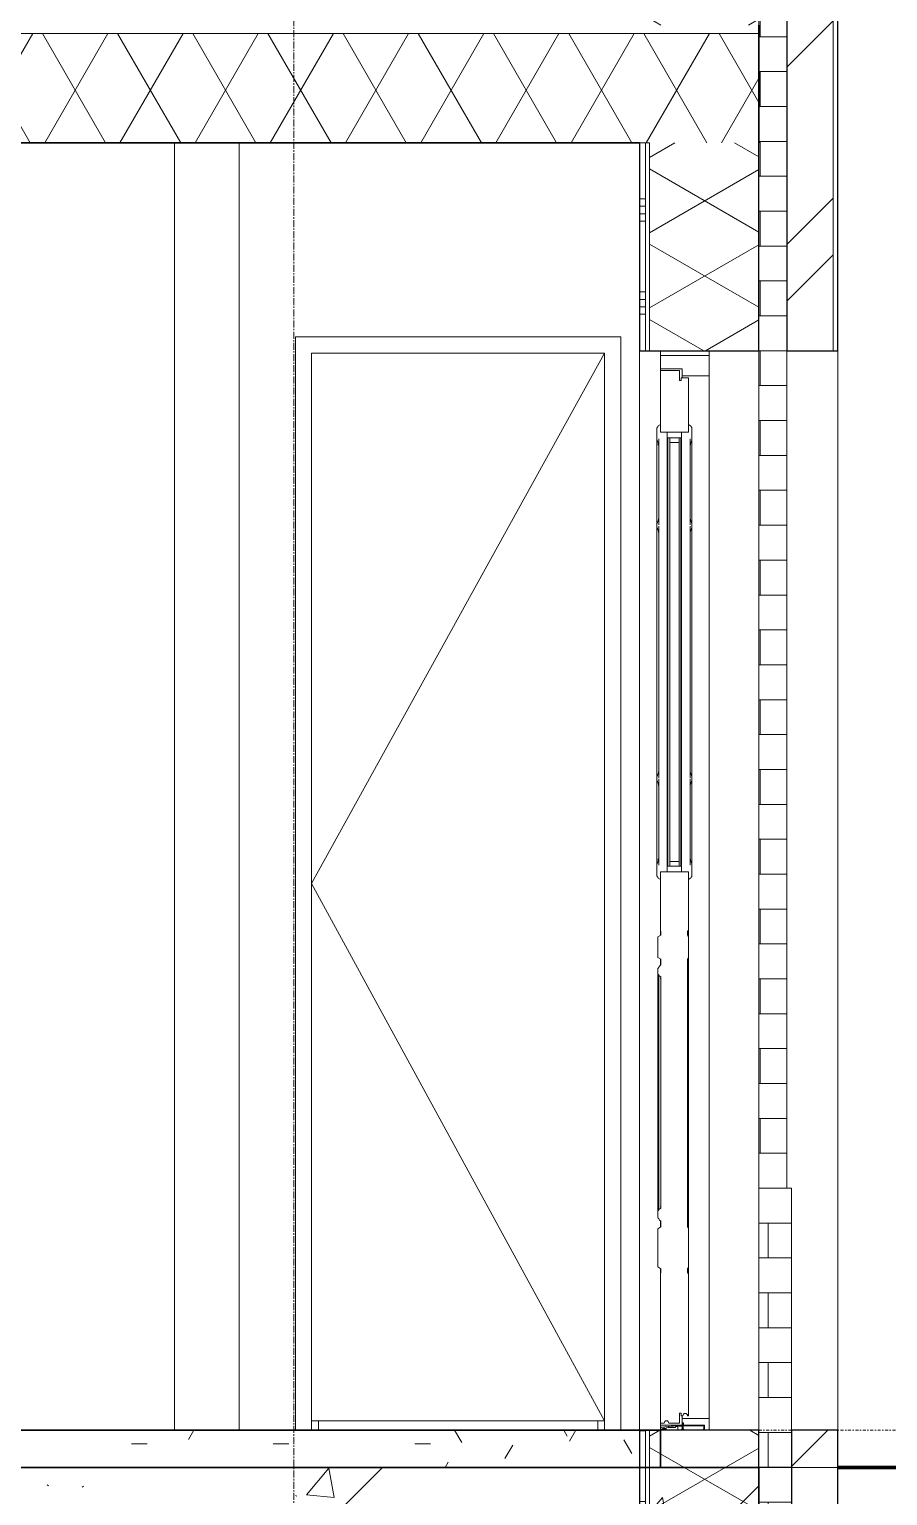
# Model space of a CAD drawing. Header units: millimetres. Extents: x -8591 to 211781, y -3000 to 31870.
# Drawn here: x 186474 to 188319, y -61 to 3091 of the extents above; entities that cross this region are included whole.
import ezdxf

# ---------------------------------------------------------------- set-up
doc = ezdxf.new("R2010")
doc.units = ezdxf.units.MM
for name, pattern in [('Dash dot', [15.875, 6.35, -4.7625, 0, -4.7625]), ('grid', [24, 15, -3, 3, -3]), ('IMPORT-HIDDEN _2_', [25, 12.5, -12.5])]:
    doc.linetypes.add(name, pattern=pattern)
for name, color, linetype, lineweight in [('A-DOOR', 31, 'Continuous', 9), ('A-DOOR-FRAM', 31, 'Continuous', 9), ('A-DOOR-GLAZ', 31, 'Continuous', 18), ('A-FLOR', 192, 'Continuous', 9), ('A-FLOR-LEVL', 51, 'Continuous', 9), ('A-FLOR-MCUT', 51, 'Continuous', 9), ('A-FLOR-PATT', 8, 'Continuous', 9), ('A-WALL', 113, 'Continuous', 9), ('A-WALL-PATT', 111, 'Continuous', 25), ('C-TOPO', 7, 'Continuous', 9), ('I-WALL', 2, 'Continuous', 9), ('INSTALLATIE', 14, 'Continuous', 9), ('kaart_114279_503471_50_dwg', 8, 'Continuous', 9), ('PAND', 10, 'Continuous', 9), ('PERCEEL', 7, 'Continuous', 9), ('RASTERVERDELING', 8, 'IMPORT-HIDDEN _2_', 9), ('S-GRID', 1, 'Continuous', 9), ('VEGETATIEOBJECT', 92, 'Continuous', 9)]:
    doc.layers.add(name, color=color, linetype=linetype, lineweight=lineweight)
pattern_1 = [(45, (183644.9, 3200), (-251.447, 251.447), []), (45, (183644.9, 3581), (-251.447, 251.447), [])]

# ---------------------------------------------------------------- blocks, each defined once
blk = doc.blocks.new('Doors_Door-sets_Swedoor_JELD-WEN_Exterior_Classic_Scott_Single_Outswing_2_0 - 888 x 2080 mm - M9 x M21-3511000-B-B')
at = {"layer": 'A-DOOR', "lineweight": 18}
for p, q in [((-966.9, 2400), (-1071.9, 2400)), ((-1071.9, 2400), (-1071.9, 2390)), ((-966.9, 2390), (-966.9, 2400)), ((-1071.9, 2390), (-966.9, 2390)), ((-1071.9, 2388), (-1071.9, 2363)), ((-968.9, 2390), (-1069.9, 2390)), ((-966.9, 2348), (-966.9, 2388)), ((-1071.9, 2358), (-1071.9, 2225)), ((-1030.9, 2358), (-1071.9, 2358)), ((-1069.9, 2361), (-1024.9, 2361)), ((-1030.9, 2336.5), (-1030.9, 2358)), ((-1027.7, 2336.5), (-1030.9, 2336.5)), ((-1011.9, 2342), (-1027.7, 2342)), ((-1027.7, 2342), (-1027.7, 2336.5)), ((-1024.9, 2361), (-1024.9, 2348)), ((-1022.9, 2346), (-968.9, 2346)), ((-1011.9, 2225), (-1011.9, 2342)), ((-1071.9, 2241.5), (-1076.6, 2238.7)), ((-1071.9, 2225), (-1071.9, 2241.5)), ((-1007.1, 2238.7), (-1011.9, 2241.5)), ((-1011.9, 2241.5), (-1011.9, 2225)), ((-1079.4, 2234.5), (-1079.4, 2207.7)), ((-1057.4, 2225), (-1071.9, 2225)), ((-1071.9, 2225), (-1011.9, 2225)), ((-1057.4, 1280), (-1057.4, 2225)), ((-1051.9, 2213), (-1055.9, 2213)), ((-1055.9, 2213), (-1055.9, 1292)), ((-1051.9, 1292), (-1051.9, 2213)), ((-1026.4, 2225), (-1026.4, 1280)), ((-1011.9, 2225), (-1026.4, 2225)), ((-1004.4, 2207.7), (-1004.4, 2234.5)), ((-1075.6, 2192.7), (-1075.6, 2043.8)), ((-1008.1, 2043.8), (-1008.1, 2192.7)), ((-1079.4, 2028.8), (-1079.4, 2020.1)), ((-1004.4, 2020.1), (-1004.4, 2028.8)), ((-1075.6, 2005.1), (-1075.6, 1499.9)), ((-1008.1, 1499.9), (-1008.1, 2005.1)), ((-1079.4, 1484.9), (-1079.4, 1476.2)), ((-1004.4, 1476.2), (-1004.4, 1484.9)), ((-1075.6, 1461.2), (-1075.6, 1312.3)), ((-1008.1, 1312.3), (-1008.1, 1461.2)), ((-1079.4, 1297.3), (-1079.4, 1270.5)), ((-1004.4, 1270.5), (-1004.4, 1297.3)), ((-1076.6, 1266.3), (-1071.9, 1263.5)), ((-1071.9, 1263.5), (-1071.9, 1280)), ((-1071.9, 1280), (-1057.4, 1280)), ((-1011.9, 1280), (-1071.9, 1280)), ((-1071.9, 1280), (-1071.9, 1152.6)), ((-1055.9, 1292), (-1051.9, 1292)), ((-1026.4, 1280), (-1011.9, 1280)), ((-1011.9, 1280), (-1011.9, 1263.5)), ((-1011.9, 1154.9), (-1011.9, 1280)), ((-1011.9, 1263.5), (-1007.1, 1266.3)), ((-1070.9, 1144), (-1077.9, 1140)), ((-1077.9, 1140), (-1077.9, 1096)), ((-1071.9, 1152.6), (-1070.9, 1152)), ((-1070.9, 1152), (-1070.9, 1144)), ((-1013.9, 1151.8), (-1013.3, 1152.4)), ((-1013.9, 1144.3), (-1013.9, 1151.8)), ((-1013.3, 1143.7), (-1013.9, 1144.3)), ((-1013.3, 1153.5), (-1011.9, 1154.9)), ((-1013.3, 1152.4), (-1013.3, 1153.5)), ((-1013.3, 1142.5), (-1013.3, 1143.7)), ((-1011.9, 1141.1), (-1013.3, 1142.5)), ((-1011.9, 1094.9), (-1011.9, 1141.1)), ((-1077.9, 1096), (-1070.9, 1092)), ((-1077.9, 1072.3), (-1077.9, 1060.3)), ((-1070.9, 1080), (-1074, 1077.6)), ((-1070.9, 1092), (-1070.9, 1080)), ((-1013.9, 1091.8), (-1013.3, 1092.3)), ((-1013.9, 517.3), (-1013.9, 1091.8)), ((-1013.3, 1093.5), (-1011.9, 1094.9)), ((-1013.3, 1092.3), (-1013.3, 1093.5)), ((-1075.2, 1057), (-1070.9, 1054.5)), ((-1070.9, 1054.5), (-1070.9, 556.9)), ((-1077.9, 551.1), (-1077.9, 536.7)), ((-1070.9, 556.9), (-1075.2, 554.4)), ((-1070.9, 517), (-1077.9, 513)), ((-1077.9, 513), (-1077.9, 431)), ((-1074, 531.4), (-1070.9, 529)), ((-1070.9, 529), (-1070.9, 517)), ((-1013.3, 516.7), (-1013.9, 517.3)), ((-1013.3, 515.5), (-1013.3, 516.7)), ((-1011.9, 514.1), (-1013.3, 515.5)), ((-1011.9, 429.9), (-1011.9, 514.1)), ((-1077.9, 431), (-1070.9, 427)), ((-1070.9, 419), (-1071.9, 418.4)), ((-1071.9, 418.4), (-1071.9, 95)), ((-1070.9, 427), (-1070.9, 419)), ((-1013.9, 426.8), (-1013.3, 427.4)), ((-1013.9, 419.3), (-1013.9, 426.8)), ((-1013.3, 418.7), (-1013.9, 419.3)), ((-1013.3, 428.5), (-1011.9, 429.9)), ((-1013.3, 427.4), (-1013.3, 428.5)), ((-1013.3, 417.5), (-1013.3, 418.7)), ((-1011.9, 416.1), (-1013.3, 417.5)), ((-1011.9, 111), (-1011.9, 416.1)), ((-1071.9, 95), (-1063.9, 95)), ((-1053.9, 95), (-1030.9, 95)), ((-1030.9, 95), (-1030.9, 116.5)), ((-1030.9, 116.5), (-1027.7, 116.5)), ((-1027.7, 116.5), (-1027.7, 111)), ((-1027.7, 111), (-1023.7, 111)), ((-1013.7, 111), (-1011.9, 111))]:
    blk.add_line(p, q, dxfattribs=at)
at = {"layer": 'A-DOOR'}
for p, q in [((-1071.9, 2390), (-1071.9, 2388)), ((-966.9, 2390), (-966.9, 2388)), ((-1071.9, 2363), (-1071.9, 2358)), ((-1024.9, 2348), (-1024.9, 2342)), ((-966.9, 103), (-966.9, 2348)), ((-1004.4, 2203.6), (-1004.4, 2207)), ((-1079.4, 2043.8), (-1079.4, 2192.7)), ((-1076.6, 2197), (-1076.6, 2199.8)), ((-1075.6, 2192.7), (-1075.6, 2043.8)), ((-1008.2, 2043.8), (-1008.2, 2192.7)), ((-1007.1, 2199.7), (-1007.1, 2197)), ((-1005.4, 2204.1), (-1005.4, 2205.5)), ((-1004.4, 2192.7), (-1004.4, 2043.8)), ((-1079.4, 1499.9), (-1079.4, 2005.1)), ((-1075.6, 2005.1), (-1075.6, 1499.9)), ((-1008.2, 1499.9), (-1008.2, 2005.1)), ((-1004.4, 2005.1), (-1004.4, 1499.9)), ((-1057.4, 1496.5), (-1057.4, 1495.1)), ((-1057.4, 1496.5), (-1057.4, 1495.1)), ((-1026.4, 1495.1), (-1026.4, 1496.5)), ((-1026.4, 1495.1), (-1026.4, 1496.5)), ((-1079.4, 1312.3), (-1079.4, 1461.2)), ((-1075.6, 1461.2), (-1075.6, 1312.3)), ((-1008.2, 1312.3), (-1008.2, 1461.2)), ((-1004.4, 1461.2), (-1004.4, 1312.3)), ((-1079.4, 1301.4), (-1079.4, 1298.1)), ((-1078.4, 1300.9), (-1078.4, 1299.5)), ((-1076.6, 1305.3), (-1076.6, 1308)), ((-1007.1, 1308), (-1007.1, 1305.2)), ((-1071.9, 1143.4), (-1071.9, 1152.6)), ((-1013.3, 1152.4), (-1013.3, 1142.5)), ((-1011.9, 1154.9), (-1011.9, 1141.9)), ((-1071.9, 1079.2), (-1071.9, 1091.4)), ((-1013.3, 1087.7), (-1013.9, 1087.8)), ((-1013.3, 1083.7), (-1013.9, 1084.3)), ((-1013.3, 1093.5), (-1013.3, 1087.7)), ((-1013.3, 1087.7), (-1013.3, 1083.7)), ((-1013.3, 1087.6), (-1011.9, 1087.5)), ((-1013.3, 1083.7), (-1013.3, 525.4)), ((-1013.3, 1082.5), (-1011.9, 1081.1)), ((-1011.9, 1094.9), (-1011.9, 1087.5)), ((-1011.9, 1087.5), (-1011.9, 1081.1)), ((-1011.9, 1081.1), (-1011.9, 527.9)), ((-1077.9, 1060.3), (-1077.9, 1050.5)), ((-1077.9, 1050.5), (-1077.9, 1059.9)), ((-1077.9, 1050.5), (-1077.9, 1059)), ((-1077.9, 1050.5), (-1077.9, 1059)), ((-1077.9, 1050.5), (-1077.9, 1059)), ((-1077.9, 1050.5), (-1077.9, 1059)), ((-1077.9, 560.9), (-1077.9, 1050.5)), ((-1075.2, 1057), (-1075.2, 1050.5)), ((-1075.2, 1057), (-1075.2, 1056.1)), ((-1075.2, 1057), (-1075.2, 1056.1)), ((-1075.2, 560.9), (-1075.2, 1050.5)), ((-1071.9, 1050.5), (-1071.9, 1052)), ((-1077.9, 560.9), (-1077.9, 551.1)), ((-1077.9, 551.5), (-1077.9, 560.9)), ((-1077.9, 552.4), (-1077.9, 560.9)), ((-1077.9, 552.4), (-1077.9, 560.9)), ((-1077.9, 552.4), (-1077.9, 560.9)), ((-1077.9, 552.4), (-1077.9, 560.9)), ((-1075.2, 560.9), (-1075.2, 554.4)), ((-1075.2, 555.3), (-1075.2, 554.4)), ((-1075.2, 555.3), (-1075.2, 554.4)), ((-1071.9, 559.4), (-1071.9, 560.9)), ((-1071.9, 516.4), (-1071.9, 529.8)), ((-1013.3, 525.4), (-1013.9, 524.8)), ((-1011.9, 527.9), (-1013.3, 526.5)), ((-1013.3, 525.4), (-1013.3, 515.5)), ((-1011.9, 527.9), (-1011.9, 514.1)), ((-1071.9, 418.4), (-1071.9, 427.6)), ((-1013.3, 428.5), (-1013.3, 418.7)), ((-1011.9, 429.9), (-1011.9, 416.1)), ((-1071.9, 95), (-1071.9, 91)), ((-1024.9, 111), (-1024.9, 105)), ((-1071.9, 91), (-1069.9, 91)), ((-1071.9, 91), (-1071.9, 86)), ((-1069.9, 91), (-1071.9, 91)), ((-1071.9, 91), (-1071.9, 81.3)), ((-1024.9, 91), (-1069.9, 91)), ((-1069.9, 91), (-1026.9, 91)), ((-1069.9, 86.2), (-1034.9, 90)), ((-1034.9, 87.1), (-1034.9, 80)), ((-1026.4, 91), (-1026.9, 91)), ((-1024.9, 87.4), (-1024.9, 90)), ((-1024.9, 90), (-1024.9, 87.4)), ((-1024.9, 80.7), (-1024.9, 82)), ((-1024.9, 82), (-1024.9, 80.7))]:
    blk.add_line(p, q, dxfattribs=at)
at = {"layer": 'A-DOOR', "flags": 128}
for points in [[(-1079.4, 2192.7), (-1079.4, 2200.2), (-1079.4, 2206.9)], [(-1075.6, 2192.7), (-1075.6, 2193.4), (-1075.6, 2194.2), (-1075.6, 2194.9), (-1075.6, 2195.6), (-1075.6, 2196.3), (-1075.6, 2197), (-1075.6, 2197.7), (-1075.6, 2198.4), (-1075.6, 2199.1), (-1075.6, 2199.8), (-1075.6, 2200.5), (-1075.6, 2201.1), (-1075.6, 2201.7), (-1075.6, 2202.4), (-1075.6, 2203), (-1075.6, 2203.6), (-1075.6, 2204.1), (-1075.6, 2204.7), (-1075.6, 2205.2), (-1075.6, 2205.8), (-1075.6, 2206.3), (-1075.6, 2206.7), (-1075.6, 2207.2), (-1075.6, 2207.6), (-1075.6, 2208), (-1075.6, 2208.4), (-1075.6, 2208.8), (-1075.6, 2209.1), (-1075.6, 2209.4), (-1075.6, 2209.7), (-1075.6, 2209.9), (-1075.6, 2210.1), (-1075.6, 2210.3), (-1075.6, 2210.5), (-1075.6, 2210.6), (-1075.6, 2210.7), (-1075.6, 2210.8), (-1075.6, 2210.9)], [(-1008.2, 2210.9), (-1008.2, 2210.8), (-1008.2, 2210.8), (-1008.2, 2210.7), (-1008.2, 2210.5), (-1008.2, 2210.4), (-1008.2, 2210.2), (-1008.2, 2210), (-1008.2, 2209.7), (-1008.2, 2209.5), (-1008.2, 2209.2), (-1008.2, 2208.8), (-1008.2, 2208.5), (-1008.2, 2208.1), (-1008.2, 2207.7), (-1008.2, 2207.3), (-1008.2, 2206.9), (-1008.2, 2206.4), (-1008.2, 2205.9), (-1008.2, 2205.4), (-1008.2, 2204.8), (-1008.2, 2204.3), (-1008.2, 2203.7), (-1008.2, 2203.1), (-1008.2, 2202.5), (-1008.2, 2201.9), (-1008.2, 2201.3), (-1008.2, 2200.6), (-1008.2, 2200), (-1008.2, 2199.3), (-1008.2, 2198.6), (-1008.2, 2197.9), (-1008.2, 2197.2), (-1008.2, 2196.5), (-1008.2, 2195.8), (-1008.2, 2195.1), (-1008.2, 2194.4), (-1008.2, 2193.6), (-1008.2, 2192.9), (-1008.2, 2192.7)], [(-1004.4, 2207), (-1004.4, 2200.2), (-1004.4, 2192.7)], [(-1079.4, 2029.8), (-1079.4, 2036.5), (-1079.4, 2043.8)], [(-1079.4, 2005.1), (-1079.4, 2012.4), (-1079.4, 2019.1)], [(-1075.6, 2025.6), (-1075.6, 2025.7), (-1075.6, 2025.7), (-1075.6, 2025.8), (-1075.6, 2026), (-1075.6, 2026.1), (-1075.6, 2026.3), (-1075.6, 2026.5), (-1075.6, 2026.8), (-1075.6, 2027), (-1075.6, 2027.3), (-1075.6, 2027.7), (-1075.6, 2028), (-1075.6, 2028.4), (-1075.6, 2028.8), (-1075.6, 2029.2), (-1075.6, 2029.6), (-1075.6, 2030.1), (-1075.6, 2030.6), (-1075.6, 2031.1), (-1075.6, 2031.7), (-1075.6, 2032.2), (-1075.6, 2032.8), (-1075.6, 2033.4), (-1075.6, 2034), (-1075.6, 2034.6), (-1075.6, 2035.2), (-1075.6, 2035.9), (-1075.6, 2036.5), (-1075.6, 2037.2), (-1075.6, 2037.9), (-1075.6, 2038.6), (-1075.6, 2039.3), (-1075.6, 2040), (-1075.6, 2040.7), (-1075.6, 2041.4), (-1075.6, 2042.1), (-1075.6, 2042.9), (-1075.6, 2043.6), (-1075.6, 2043.8)], [(-1075.6, 2005.1), (-1075.6, 2005.8), (-1075.6, 2006.6), (-1075.6, 2007.3), (-1075.6, 2008), (-1075.6, 2008.7), (-1075.6, 2009.4), (-1075.6, 2010.1), (-1075.6, 2010.8), (-1075.6, 2011.5), (-1075.6, 2012.2), (-1075.6, 2012.9), (-1075.6, 2013.5), (-1075.6, 2014.1), (-1075.6, 2014.8), (-1075.6, 2015.4), (-1075.6, 2016), (-1075.6, 2016.5), (-1075.6, 2017.1), (-1075.6, 2017.6), (-1075.6, 2018.2), (-1075.6, 2018.7), (-1075.6, 2019.1), (-1075.6, 2019.6), (-1075.6, 2020), (-1075.6, 2020.4), (-1075.6, 2020.8), (-1075.6, 2021.2), (-1075.6, 2021.5), (-1075.6, 2021.8), (-1075.6, 2022.1), (-1075.6, 2022.3), (-1075.6, 2022.5), (-1075.6, 2022.7), (-1075.6, 2022.9), (-1075.6, 2023), (-1075.6, 2023.1), (-1075.6, 2023.2), (-1075.6, 2023.3)], [(-1008.2, 2043.8), (-1008.2, 2043.1), (-1008.2, 2042.3), (-1008.2, 2041.6), (-1008.2, 2040.9), (-1008.2, 2040.2), (-1008.2, 2039.5), (-1008.2, 2038.8), (-1008.2, 2038.1), (-1008.2, 2037.4), (-1008.2, 2036.7), (-1008.2, 2036), (-1008.2, 2035.4), (-1008.2, 2034.8), (-1008.2, 2034.1), (-1008.2, 2033.5), (-1008.2, 2032.9), (-1008.2, 2032.4), (-1008.2, 2031.8), (-1008.2, 2031.3), (-1008.2, 2030.7), (-1008.2, 2030.2), (-1008.2, 2029.8), (-1008.2, 2029.3), (-1008.2, 2028.9), (-1008.2, 2028.5), (-1008.2, 2028.1), (-1008.2, 2027.7), (-1008.2, 2027.4), (-1008.2, 2027.1), (-1008.2, 2026.8), (-1008.2, 2026.6), (-1008.2, 2026.4), (-1008.2, 2026.2), (-1008.2, 2026), (-1008.2, 2025.9), (-1008.2, 2025.8), (-1008.2, 2025.7), (-1008.2, 2025.6)], [(-1008.2, 2023.3), (-1008.2, 2023.2), (-1008.2, 2023.2), (-1008.2, 2023.1), (-1008.2, 2022.9), (-1008.2, 2022.8), (-1008.2, 2022.6), (-1008.2, 2022.4), (-1008.2, 2022.1), (-1008.2, 2021.9), (-1008.2, 2021.6), (-1008.2, 2021.2), (-1008.2, 2020.9), (-1008.2, 2020.5), (-1008.2, 2020.1), (-1008.2, 2019.7), (-1008.2, 2019.3), (-1008.2, 2018.8), (-1008.2, 2018.3), (-1008.2, 2017.8), (-1008.2, 2017.2), (-1008.2, 2016.7), (-1008.2, 2016.1), (-1008.2, 2015.5), (-1008.2, 2014.9), (-1008.2, 2014.3), (-1008.2, 2013.7), (-1008.2, 2013), (-1008.2, 2012.4), (-1008.2, 2011.7), (-1008.2, 2011), (-1008.2, 2010.3), (-1008.2, 2009.6), (-1008.2, 2008.9), (-1008.2, 2008.2), (-1008.2, 2007.5), (-1008.2, 2006.8), (-1008.2, 2006), (-1008.2, 2005.3), (-1008.2, 2005.1)], [(-1004.4, 2043.8), (-1004.4, 2036.5), (-1004.4, 2029.8)], [(-1004.4, 2019.1), (-1004.4, 2012.5), (-1004.4, 2005.1)], [(-1079.4, 1485.9), (-1079.4, 1492.6), (-1079.4, 1499.9)], [(-1075.6, 1481.7), (-1075.6, 1481.8), (-1075.6, 1481.8), (-1075.6, 1481.9), (-1075.6, 1482.1), (-1075.6, 1482.2), (-1075.6, 1482.4), (-1075.6, 1482.6), (-1075.6, 1482.9), (-1075.6, 1483.1), (-1075.6, 1483.4), (-1075.6, 1483.8), (-1075.6, 1484.1), (-1075.6, 1484.5), (-1075.6, 1484.9), (-1075.6, 1485.3), (-1075.6, 1485.7), (-1075.6, 1486.2), (-1075.6, 1486.7), (-1075.6, 1487.2), (-1075.6, 1487.8), (-1075.6, 1488.3), (-1075.6, 1488.9), (-1075.6, 1489.5), (-1075.6, 1490.1), (-1075.6, 1490.7), (-1075.6, 1491.3), (-1075.6, 1492), (-1075.6, 1492.6), (-1075.6, 1493.3), (-1075.6, 1494), (-1075.6, 1494.7), (-1075.6, 1495.4), (-1075.6, 1496.1), (-1075.6, 1496.8), (-1075.6, 1497.5), (-1075.6, 1498.2), (-1075.6, 1499), (-1075.6, 1499.7), (-1075.6, 1499.9)], [(-1008.2, 1499.9), (-1008.2, 1499.2), (-1008.2, 1498.4), (-1008.2, 1497.7), (-1008.2, 1497), (-1008.2, 1496.3), (-1008.2, 1495.6), (-1008.2, 1494.9), (-1008.2, 1494.2), (-1008.2, 1493.5), (-1008.2, 1492.8), (-1008.2, 1492.1), (-1008.2, 1491.5), (-1008.2, 1490.9), (-1008.2, 1490.2), (-1008.2, 1489.6), (-1008.2, 1489), (-1008.2, 1488.5), (-1008.2, 1487.9), (-1008.2, 1487.4), (-1008.2, 1486.8), (-1008.2, 1486.3), (-1008.2, 1485.9), (-1008.2, 1485.4), (-1008.2, 1485), (-1008.2, 1484.6), (-1008.2, 1484.2), (-1008.2, 1483.8), (-1008.2, 1483.5), (-1008.2, 1483.2), (-1008.2, 1482.9), (-1008.2, 1482.7), (-1008.2, 1482.5), (-1008.2, 1482.3), (-1008.2, 1482.1), (-1008.2, 1482), (-1008.2, 1481.9), (-1008.2, 1481.8), (-1008.2, 1481.7)], [(-1004.4, 1499.9), (-1004.4, 1492.6), (-1004.4, 1485.9)], [(-1079.4, 1461.2), (-1079.4, 1468.5), (-1079.4, 1475.2)], [(-1075.6, 1461.2), (-1075.6, 1461.9), (-1075.6, 1462.7), (-1075.6, 1463.4), (-1075.6, 1464.1), (-1075.6, 1464.8), (-1075.6, 1465.5), (-1075.6, 1466.2), (-1075.6, 1466.9), (-1075.6, 1467.6), (-1075.6, 1468.3), (-1075.6, 1469), (-1075.6, 1469.6), (-1075.6, 1470.2), (-1075.6, 1470.9), (-1075.6, 1471.5), (-1075.6, 1472.1), (-1075.6, 1472.6), (-1075.6, 1473.2), (-1075.6, 1473.7), (-1075.6, 1474.3), (-1075.6, 1474.8), (-1075.6, 1475.2), (-1075.6, 1475.7), (-1075.6, 1476.1), (-1075.6, 1476.5), (-1075.6, 1476.9), (-1075.6, 1477.3), (-1075.6, 1477.6), (-1075.6, 1477.9), (-1075.6, 1478.2), (-1075.6, 1478.4), (-1075.6, 1478.6), (-1075.6, 1478.8), (-1075.6, 1479), (-1075.6, 1479.1), (-1075.6, 1479.2), (-1075.6, 1479.3), (-1075.6, 1479.4)], [(-1008.2, 1479.4), (-1008.2, 1479.3), (-1008.2, 1479.3), (-1008.2, 1479.2), (-1008.2, 1479), (-1008.2, 1478.9), (-1008.2, 1478.7), (-1008.2, 1478.5), (-1008.2, 1478.2), (-1008.2, 1478), (-1008.2, 1477.7), (-1008.2, 1477.3), (-1008.2, 1477), (-1008.2, 1476.6), (-1008.2, 1476.2), (-1008.2, 1475.8), (-1008.2, 1475.4), (-1008.2, 1474.9), (-1008.2, 1474.4), (-1008.2, 1473.9), (-1008.2, 1473.3), (-1008.2, 1472.8), (-1008.2, 1472.2), (-1008.2, 1471.6), (-1008.2, 1471), (-1008.2, 1470.4), (-1008.2, 1469.8), (-1008.2, 1469.1), (-1008.2, 1468.5), (-1008.2, 1467.8), (-1008.2, 1467.1), (-1008.2, 1466.4), (-1008.2, 1465.7), (-1008.2, 1465), (-1008.2, 1464.3), (-1008.2, 1463.6), (-1008.2, 1462.9), (-1008.2, 1462.1), (-1008.2, 1461.4), (-1008.2, 1461.2)], [(-1004.4, 1475.2), (-1004.4, 1468.5), (-1004.4, 1461.2)], [(-1079.4, 1298.1), (-1079.4, 1304.8), (-1079.4, 1312.3)], [(-1075.6, 1294.1), (-1075.6, 1294.2), (-1075.6, 1294.2), (-1075.6, 1294.3), (-1075.6, 1294.5), (-1075.6, 1294.6), (-1075.6, 1294.8), (-1075.6, 1295), (-1075.6, 1295.3), (-1075.6, 1295.5), (-1075.6, 1295.8), (-1075.6, 1296.2), (-1075.6, 1296.5), (-1075.6, 1296.9), (-1075.6, 1297.3), (-1075.6, 1297.7), (-1075.6, 1298.1), (-1075.6, 1298.6), (-1075.6, 1299.1), (-1075.6, 1299.6), (-1075.6, 1300.2), (-1075.6, 1300.7), (-1075.6, 1301.3), (-1075.6, 1301.9), (-1075.6, 1302.5), (-1075.6, 1303.1), (-1075.6, 1303.7), (-1075.6, 1304.4), (-1075.6, 1305), (-1075.6, 1305.7), (-1075.6, 1306.4), (-1075.6, 1307.1), (-1075.6, 1307.8), (-1075.6, 1308.5), (-1075.6, 1309.2), (-1075.6, 1309.9), (-1075.6, 1310.6), (-1075.6, 1311.4), (-1075.6, 1312.1), (-1075.6, 1312.3)], [(-1008.2, 1312.3), (-1008.2, 1311.6), (-1008.2, 1310.8), (-1008.2, 1310.1), (-1008.2, 1309.4), (-1008.2, 1308.7), (-1008.2, 1308), (-1008.2, 1307.3), (-1008.2, 1306.6), (-1008.2, 1305.9), (-1008.2, 1305.2), (-1008.2, 1304.5), (-1008.2, 1303.9), (-1008.2, 1303.3), (-1008.2, 1302.6), (-1008.2, 1302), (-1008.2, 1301.4), (-1008.2, 1300.9), (-1008.2, 1300.3), (-1008.2, 1299.8), (-1008.2, 1299.2), (-1008.2, 1298.7), (-1008.2, 1298.3), (-1008.2, 1297.8), (-1008.2, 1297.4), (-1008.2, 1297), (-1008.2, 1296.6), (-1008.2, 1296.2), (-1008.2, 1295.9), (-1008.2, 1295.6), (-1008.2, 1295.3), (-1008.2, 1295.1), (-1008.2, 1294.9), (-1008.2, 1294.7), (-1008.2, 1294.5), (-1008.2, 1294.4), (-1008.2, 1294.3), (-1008.2, 1294.2), (-1008.2, 1294.1)], [(-1004.4, 1312.3), (-1004.4, 1304.8), (-1004.4, 1298.1)], [(-1070.7, 86.1), (-1070.3, 86.2), (-1069.9, 86.2)], [(-1069.9, 86.2), (-1070.3, 86.2), (-1070.7, 86.1)]]:
    blk.add_lwpolyline(points, dxfattribs=at)
at = {"layer": 'A-DOOR', "lineweight": 18, "flags": 128}
for points in [[(-1075.9, 1058.8), (-1075.7, 1058.6), (-1075.5, 1058.4), (-1075.4, 1058.2), (-1075.4, 1058)], [(-1075.4, 553.5), (-1075.4, 553.2), (-1075.5, 553), (-1075.7, 552.8), (-1075.9, 552.6)]]:
    blk.add_lwpolyline(points, dxfattribs=at)
at = {"layer": 'A-DOOR', "lineweight": 18}
for centre, radius, start, end in [((-1069.9, 2388), 2, 90, 180), ((-968.9, 2388), 2, 0, 90), ((-1069.9, 2363), 2, 180, 270), ((-1022.9, 2348), 2, 180, 270), ((-968.9, 2348), 2, 270, 0), ((-1076.1, 2237.8), 1.04, 120, 180), ((-1007.7, 2237.8), 1.04, 0, 60), ((-1077.2, 2233.6), 2.33, 119.9499, 156.9375), ((-1079.6, 2237.8), 2.5, 299.7919, 360), ((-1004.1, 2237.8), 2.5, 180, 240.2081), ((-1006.5, 2233.6), 2.33, 23.0625, 60.0501), ((-1077.2, 1271.4), 2.33, 203.0625, 240.0501), ((-1079.6, 1267.2), 2.5, 0, 60.2081), ((-1076.1, 1267.2), 1.04, 180, 240), ((-1007.7, 1267.2), 1.04, 300, 360), ((-1004.1, 1267.2), 2.5, 119.7919, 180), ((-1006.5, 1271.4), 2.33, 299.9499, 336.9375), ((-1072, 1066.7), 8.11, 118.2328, 136.0729), ((-1076.3, 1074.7), 0.947, 298.2328, 359.4928), ((-1071.6, 1074.6), 3.72, 128.4278, 179.4928), ((-1070.8, 1067.6), 10.2, 225.7494, 239.9144), ((-1071.4, 1058.1), 4, 182.3421, 196.4513), ((-1070.8, 543.8), 10.2, 120.0856, 134.2506), ((-1072, 542.3), 8.11, 223.9271, 241.7672), ((-1071.4, 553.3), 4, 163.5487, 177.6579), ((-1076.3, 534.3), 0.947, 0.5072, 61.7672), ((-1071.6, 534.4), 3.72, 180.5072, 231.5722), ((-1058.9, 95), 5, 0, 180), ((-1018.7, 111), 5, 0, 180)]:
    blk.add_arc(centre, radius, start, end, dxfattribs=at)
at = {"layer": 'A-DOOR'}
for points, knots in [([(-1071.6, 2389), (-1071.6, 2389), (-1071.5, 2389.1), (-1071.4, 2389.3), (-1071.3, 2389.4), (-1071.1, 2389.6), (-1071, 2389.7), (-1070.9, 2389.7)], [-0.6666667, -0.6666667, -0.6666667, -0.6666667, -0.625, -0.5833333, -0.5, -0.4166667, -0.3333333, -0.3333333, -0.3333333, -0.3333333]), ([(-967.9, 2389.7), (-967.8, 2389.7), (-967.7, 2389.6), (-967.5, 2389.4), (-967.3, 2389.3), (-967.2, 2389.1), (-967.2, 2389), (-967.1, 2389)], [-0.6666667, -0.6666667, -0.6666667, -0.6666667, -0.5833333, -0.5, -0.4166667, -0.375, -0.3333333, -0.3333333, -0.3333333, -0.3333333]), ([(-1070.9, 2361.3), (-1071, 2361.3), (-1071.1, 2361.4), (-1071.3, 2361.6), (-1071.4, 2361.7), (-1071.5, 2361.9), (-1071.6, 2362), (-1071.6, 2362)], [-0.6666667, -0.6666667, -0.6666667, -0.6666667, -0.5833333, -0.5, -0.4166667, -0.375, -0.3333333, -0.3333333, -0.3333333, -0.3333333]), ([(-1023.9, 2346.3), (-1024, 2346.3), (-1024.1, 2346.4), (-1024.3, 2346.6), (-1024.4, 2346.7), (-1024.5, 2346.9), (-1024.6, 2347), (-1024.6, 2347)], [-0.6666667, -0.6666667, -0.6666667, -0.6666667, -0.5833333, -0.5, -0.4166667, -0.375, -0.3333333, -0.3333333, -0.3333333, -0.3333333]), ([(-967.1, 2347), (-967.2, 2347), (-967.2, 2346.9), (-967.3, 2346.7), (-967.5, 2346.6), (-967.7, 2346.4), (-967.8, 2346.3), (-967.9, 2346.3)], [-0.6666667, -0.6666667, -0.6666667, -0.6666667, -0.625, -0.5833333, -0.5, -0.4166667, -0.3333333, -0.3333333, -0.3333333, -0.3333333])]:
    blk.add_open_spline(points, degree=3, knots=knots, dxfattribs=at)
at = {"layer": 'A-DOOR', "lineweight": 18}
for points in [[(-1079.4, 2207.7), (-1078.7, 2206.4), (-1077.6, 2203.9), (-1076.7, 2201.3), (-1076.3, 2199.9)], [(-1007.5, 2199.9), (-1007.1, 2201.3), (-1006.2, 2203.9), (-1005, 2206.4), (-1004.4, 2207.7)], [(-1076.3, 2199.9), (-1076.2, 2199.5), (-1076, 2198.7), (-1075.8, 2197.5), (-1075.7, 2196.3), (-1075.7, 2195.1), (-1075.6, 2193.9), (-1075.6, 2193.1), (-1075.6, 2192.7)], [(-1008.1, 2192.7), (-1008.2, 2193.9), (-1008.1, 2196.3), (-1007.7, 2198.7), (-1007.5, 2199.9)], [(-1076.3, 2036.6), (-1076.7, 2035.2), (-1077.6, 2032.6), (-1078.7, 2030.1), (-1079.4, 2028.8)], [(-1079.4, 2020.1), (-1078.7, 2018.8), (-1077.6, 2016.3), (-1076.7, 2013.7), (-1076.3, 2012.3)], [(-1075.6, 2043.8), (-1075.6, 2042.6), (-1075.7, 2040.2), (-1076, 2037.8), (-1076.3, 2036.6)], [(-1007.5, 2036.6), (-1007.6, 2037), (-1007.7, 2037.8), (-1007.9, 2039), (-1008, 2040.2), (-1008.1, 2041.4), (-1008.1, 2042.6), (-1008.1, 2043.4), (-1008.1, 2043.8)], [(-1004.4, 2028.8), (-1005, 2030.1), (-1006.2, 2032.6), (-1007.1, 2035.2), (-1007.5, 2036.6)], [(-1007.5, 2012.3), (-1007.1, 2013.7), (-1006.2, 2016.3), (-1005, 2018.8), (-1004.4, 2020.1)], [(-1076.3, 2012.3), (-1076.2, 2011.9), (-1076, 2011.1), (-1075.8, 2009.9), (-1075.7, 2008.7), (-1075.7, 2007.5), (-1075.6, 2006.3), (-1075.6, 2005.5), (-1075.6, 2005.1)], [(-1008.1, 2005.1), (-1008.2, 2006.3), (-1008.1, 2008.7), (-1007.7, 2011.1), (-1007.5, 2012.3)], [(-1076.3, 1492.7), (-1076.7, 1491.3), (-1077.6, 1488.7), (-1078.7, 1486.2), (-1079.4, 1484.9)], [(-1075.6, 1499.9), (-1075.6, 1498.7), (-1075.7, 1496.3), (-1076, 1493.9), (-1076.3, 1492.7)], [(-1007.5, 1492.7), (-1007.6, 1493.1), (-1007.7, 1493.9), (-1007.9, 1495.1), (-1008, 1496.3), (-1008.1, 1497.5), (-1008.1, 1498.7), (-1008.1, 1499.5), (-1008.1, 1499.9)], [(-1004.4, 1484.9), (-1005, 1486.2), (-1006.2, 1488.7), (-1007.1, 1491.3), (-1007.5, 1492.7)], [(-1079.4, 1476.2), (-1078.7, 1474.9), (-1077.6, 1472.4), (-1076.7, 1469.8), (-1076.3, 1468.4)], [(-1076.3, 1468.4), (-1076.2, 1468), (-1076, 1467.2), (-1075.8, 1466), (-1075.7, 1464.8), (-1075.7, 1463.6), (-1075.6, 1462.4), (-1075.6, 1461.6), (-1075.6, 1461.2)], [(-1008.1, 1461.2), (-1008.2, 1462.4), (-1008.1, 1464.8), (-1007.7, 1467.2), (-1007.5, 1468.4)], [(-1007.5, 1468.4), (-1007.1, 1469.8), (-1006.2, 1472.4), (-1005, 1474.9), (-1004.4, 1476.2)], [(-1076.3, 1305.1), (-1076.7, 1303.7), (-1077.6, 1301.1), (-1078.7, 1298.6), (-1079.4, 1297.3)], [(-1075.6, 1312.3), (-1075.6, 1311.1), (-1075.7, 1308.7), (-1076, 1306.3), (-1076.3, 1305.1)], [(-1007.5, 1305.1), (-1007.6, 1305.5), (-1007.7, 1306.3), (-1007.9, 1307.5), (-1008, 1308.7), (-1008.1, 1309.9), (-1008.1, 1311.1), (-1008.1, 1311.9), (-1008.1, 1312.3)], [(-1004.4, 1297.3), (-1005, 1298.6), (-1006.2, 1301.1), (-1007.1, 1303.7), (-1007.5, 1305.1)]]:
    blk.add_open_spline(points, degree=3, dxfattribs=at)
at = {"layer": 'A-DOOR-FRAM', "lineweight": 18}
for p, q in [((-968.9, 105), (-1024.9, 105)), ((-1024.9, 105), (-1024.9, 96)), ((-1024.9, 96), (-1022.4, 96)), ((-1024.9, 95.5), (-1024.9, 90)), ((-1023.4, 96), (-1024.4, 96)), ((-1022.9, 91.5), (-1022.9, 95.5)), ((-1022.4, 96), (-1022.4, 91)), ((-966.9, 80), (-966.9, 103)), ((-1024.9, 90), (-1071.9, 86)), ((-1071.9, 86), (-1071.9, 84.9)), ((-1071.9, 84.9), (-1067.3, 84.2)), ((-1067.3, 82), (-1071.9, 81.3)), ((-1071.9, 81.3), (-1071.9, 80)), ((-1071.9, 80), (-1060.9, 80)), ((-1066.5, 84.1), (-1062.4, 84.1)), ((-1062.4, 82.1), (-1066.5, 82.1)), ((-1061.9, 83.6), (-1061.9, 82.6)), ((-1059.9, 85), (-1055.3, 85.4)), ((-1059.9, 81), (-1059.9, 85)), ((-1055.3, 85.4), (-1039.9, 85.4)), ((-1039.4, 86.8), (-1025.4, 87.9)), ((-1039.4, 85.9), (-1039.4, 86.8)), ((-1026.4, 81.5), (-1026.4, 80.5)), ((-1024.9, 82), (-1025.9, 82)), ((-1025.9, 80), (-1021.9, 80)), ((-1024.9, 87.4), (-1024.9, 82)), ((-1022.9, 82), (-1022.9, 88.5)), ((-1021.9, 82), (-1022.9, 82)), ((-1022.4, 91), (-977.4, 91)), ((-977.9, 91), (-1022.4, 91)), ((-1022.4, 89), (-979.4, 89)), ((-1021.4, 80.5), (-1021.4, 81.5)), ((-980.4, 81.5), (-980.4, 80.5)), ((-978.9, 82), (-979.9, 82)), ((-979.9, 80), (-977.4, 80)), ((-978.9, 88.5), (-978.9, 82)), ((-976.9, 90.5), (-976.9, 80)), ((-976.9, 80.5), (-976.9, 90)), ((-976.9, 80), (-966.9, 80))]:
    blk.add_line(p, q, dxfattribs=at)
for centre, radius, start, end in [((-1024.4, 95.5), 0.5, 90, 180), ((-1023.4, 95.5), 0.5, 360, 90), ((-968.9, 103), 2, 0, 90), ((-1066.5, 89.1), 5, 260.9097, 270), ((-1066.5, 77.1), 5, 90, 99.0903), ((-1062.4, 83.6), 0.5, 0, 90), ((-1062.4, 82.6), 0.5, 270, 0), ((-1060.9, 81), 1, 270, 0), ((-1039.9, 85.9), 0.5, 270, 0), ((-1025.9, 81.5), 0.5, 90, 180), ((-1025.9, 80.5), 0.5, 180, 270), ((-1025.4, 87.4), 0.5, 0, 94.8645), ((-1022.4, 91.5), 0.5, 180, 270), ((-1022.4, 88.5), 0.5, 90, 180), ((-1021.9, 81.5), 0.5, 0, 90), ((-1021.9, 80.5), 0.5, 270, 0), ((-979.9, 81.5), 0.5, 90, 180), ((-979.9, 80.5), 0.5, 180, 270), ((-979.4, 88.5), 0.5, 0, 90), ((-977.9, 90), 1, 0, 90), ((-977.4, 90.5), 0.5, 0, 90), ((-977.4, 80.5), 0.5, 270, 0)]:
    blk.add_arc(centre, radius, start, end, dxfattribs=at)
at = {"layer": 'A-DOOR-GLAZ'}
for p, q in [((-1031.9, 2213), (-1051.9, 2213)), ((-1051.9, 2213), (-1051.9, 2203)), ((-1031.9, 2203), (-1031.9, 2213)), ((-1027.9, 2213), (-1031.9, 2213)), ((-1031.9, 2213), (-1031.9, 1292)), ((-1027.9, 1292), (-1027.9, 2213)), ((-1051.9, 2203), (-1031.9, 2203)), ((-1031.9, 1302), (-1051.9, 1302)), ((-1051.9, 1302), (-1051.9, 1292)), ((-1031.9, 1292), (-1031.9, 1302)), ((-1051.9, 1292), (-1031.9, 1292)), ((-1031.9, 1292), (-1027.9, 1292))]:
    blk.add_line(p, q, dxfattribs=at)
blk = doc.blocks.new('kaart_114279_503471_50_dwg_INSTALLATIE-2121553-B-B')
at = {"layer": 'INSTALLATIE'}
blk.add_line((894.2, 0), (-105.8, 0), dxfattribs=at)
blk = doc.blocks.new('kaart_114279_503471_50_dwg_VEGETATIEOBJECT-2121554-B-B')
at = {"layer": 'VEGETATIEOBJECT'}
for p, q in [((-1214.6, 0), (-2414.6, 0)), ((-1184.6, 0), (-2384.6, 0)), ((-800.7, 0), (-2000.7, 0))]:
    blk.add_line(p, q, dxfattribs=at)
blk = doc.blocks.new('kaart_114279_503471_50_dwg_LEGENDA-2121555-B-B')
for name in ['kaart_114279_503471_50_dwg_VEGETATIEOBJECT-2121554-B-B', 'kaart_114279_503471_50_dwg_INSTALLATIE-2121553-B-B']:
    blk.add_blockref(name, (0, 0))
blk = doc.blocks.new('kaart_114279_503471_50_dwg-1497297-B-B')
at = {"layer": 'PAND', "flags": 128}
for points in [[(-12188.2, 0), (-6468, 0), (-6493.7, 0), (-4018.7, 0), (-4959.8, 0), (1672.5, 0)], [(1672.5, 0), (-3151.9, 0), (-5784.9, 0), (-11704.6, 0)], [(-9542.1, 0), (-1115.6, 0), (652, 0), (1672.5, 0)], [(1672.5, 0), (-9035.6, 0), (-9542.1, 0)]]:
    blk.add_lwpolyline(points, dxfattribs=at)
for points in [[(-5349.1, 0), (-9662.9, 0), (-9707.2, 0), (-10297.6, 0), (-10454.5, 0), (-380.3, 0), (-309.1, 0), (-228.4, 0), (-184.1, 0), (-3106, 0)], [(-8293.2, 0), (-8916.8, 0), (-4106.5, 0), (-4000, 0), (692.1, 0), (1210.3, 0)]]:
    blk.add_lwpolyline(points, close=True, dxfattribs=at)
at = {"layer": 'PERCEEL'}
for p, q in [((1672.5, 0), (-12188.2, 0)), ((-12188.2, 0), (1672.5, 0)), ((-1463.3, 0), (1672.5, 0))]:
    blk.add_line(p, q, dxfattribs=at)
at = {"layer": 'PERCEEL', "flags": 128}
for points in [[(-12188.2, 0), (-10118.9, 0), (1624.1, 0)], [(-12188.2, 0), (-11690, 0), (-3151.9, 0), (1672.5, 0)], [(1672.5, 0), (-1058.6, 0), (-1463.3, 0), (-9035.6, 0), (-12188.2, 0)], [(-12188.2, 0), (-11690, 0), (-3151.9, 0), (1672.5, 0)], [(1672.5, 0), (1616.9, 0), (1527.9, 0), (-3125.2, 0), (-5370.2, 0), (-9502.5, 0), (-12188.2, 0)], [(-12188.2, 0), (-9502.5, 0), (-5370.2, 0), (-3125.2, 0), (1527.9, 0), (1616.9, 0), (1624.1, 0), (-10118.9, 0), (-12188.2, 0)], [(-12188.2, 0), (-9624.3, 0), (-9640.8, 0), (-8602, 0), (1370.9, 0), (1672.5, 0)], [(1672.5, 0), (-1463.3, 0), (-9035.6, 0), (-12188.2, 0)], [(1672.5, 0), (-1058.6, 0), (-1463.3, 0)]]:
    blk.add_lwpolyline(points, dxfattribs=at)
at = {"layer": 'RASTERVERDELING'}
blk.add_line((-12188.2, 0), (1672.5, 0), dxfattribs=at)
blk.add_blockref('kaart_114279_503471_50_dwg_LEGENDA-2121555-B-B', (0, 0))
blk = doc.blocks.new('32_EA_binnenkozijn_hardhout_deurzonderbovenlicht - 700x2730-1525543-B-B')
at = {"layer": 'A-DOOR'}
for p, q in [((-1856.9, 2430), (-1856.9, 80)), ((-1156.9, 2430), (-1856.9, 2430)), ((-1156.9, 80), (-1156.9, 2430)), ((-1191.9, 2395), (-1821.9, 1255)), ((-1821.9, 2395), (-1821.9, 100)), ((-1191.9, 2395), (-1821.9, 2395)), ((-1821.9, 80), (-1821.9, 2395)), ((-1821.9, 2395), (-1191.9, 2395)), ((-1191.9, 100), (-1191.9, 2395)), ((-1191.9, 2395), (-1191.9, 80)), ((-1821.9, 1255), (-1191.9, 100)), ((-1821.9, 100), (-1191.9, 100)), ((-1806.9, 80), (-1806.9, 100)), ((-1206.9, 80), (-1206.9, 100))]:
    blk.add_line(p, q, dxfattribs=at)

msp = doc.modelspace()

# ---------------------------------------------------------------- hatches: boundary and pattern name
at = {"layer": 'A-FLOR-PATT'}
h = msp.add_hatch(dxfattribs=at)
h.set_pattern_fill('FP_180', color=256, angle=180, style=0, pattern_type=2)
h.set_pattern_definition([(180, (182934.76, 3100), (-1e-14, -100), [])])
h.paths.add_polyline_path([(188042.2, 3082), (188042.2, 3100), (181705.7, 3100), (181705.7, 3082), (187976.2, 3082)])
h.paths.add_polyline_path([(178013.9, 3082), (180291.7, 3082), (180291.7, 3100), (177827.3, 3100), (177827.3, 3082)])
h = msp.add_hatch(dxfattribs=at)
h.set_pattern_fill('FP_179', color=256, angle=-120, style=0, pattern_type=2)
h.set_pattern_definition([(240, (182934.76, 3100), (121.2436, -70), []), (300, (182934.76, 3100), (121.2436, 70), [])])
h.paths.add_polyline_path([(187976.2, 2847), (188042.2, 2847), (188042.2, 3082), (181705.7, 3082), (181705.7, 2847), (187807.2, 2847)])
h.paths.add_polyline_path([(177827.3, 2847), (180291.7, 2847), (180291.7, 3082), (177827.3, 3082)])
h = msp.add_hatch(dxfattribs=at)
h.set_pattern_fill('FP_214', color=256, style=0, pattern_type=2)
h.set_pattern_definition([(0, (183644.89, 3200), (406.4, 101.6), [33.528, -271.272, 33.528, -271.272, -1625.6]), (0, (183644.89, 3200), (406.4, 101.6), [-609.6, 33.528, -576.072, 33.528, -271.272, -711.2]), (0, (183644.89, 3200), (406.4, 101.6), [-1524, 33.528, -169.672, 33.528, -474.472]), (120, (183797.29, 3250.8), (-291.1882, 301.1527), [33.528, -271.272, 33.528, -271.272, -1625.6]), (120, (183797.29, 3250.8), (-291.1882, 301.1527), [-609.6, 33.528, -576.072, 33.528, -271.272, -711.2]), (120, (183797.29, 3250.8), (-291.1882, 301.1527), [-1524, 33.528, -169.672, 33.528, -474.472]), (240, (183848.09, 3454), (-115.2118, -402.7527), [33.528, -271.272, 33.528, -271.272, -1625.6]), (240, (183848.09, 3454), (-115.2118, -402.7527), [-609.6, 33.528, -576.072, 33.528, -271.272, -711.2]), (240, (183848.09, 3454), (-115.2118, -402.7527), [-1524, 33.528, -169.672, 33.528, -474.472])])
h.paths.add_polyline_path([(184944.2, 0), (187830.7, 0), (187830.7, 80), (184217.7, 80), (184217.7, 0), (184727.6, 0)])
h.paths.add_polyline_path([(180179.6, 0), (184085.7, 0), (184085.7, 80), (180004.1, 80), (180004.1, 0)])
h = msp.add_hatch(dxfattribs=at)
h.set_pattern_fill('FP_188', color=256, style=0, pattern_type=2)
h.set_pattern_definition([(45, (183644.9, 3200), (-424.264, 424.264), []), (50, (183644.9, 3200), (717.26, -62.75), [75, -825]), (355, (183644.9, 3200), (-138.75, 752.19), [60, -660]), (100.451, (183704.66, 3194.8), (578.514, 689.44), [63.74, -701.14]), (46.184, (183644.9, 3400), (1067.24, -165.52), [112.5, -1237.5]), (96.636, (183733.8, 3386.2), (934.66, 974.12), [95.61, -1051.71]), (351.184, (183644.9, 3400), (934.67, 974.12), [90, -990]), (21, (183744.9, 3350), (596.907, -402.62), [75, -825]), (326, (183744.9, 3350), (243.32, 725.15), [60, -660]), (71.451, (183794.64, 3316.45), (840.225, 322.525), [63.74, -701.14]), (37.5, (183644.9, 3200), (12.16, 332.894), [3.353, -648.647, 3.353, -666.647, -662.5]), (37.5, (183644.9, 3200), (12.16, 332.894), [-1322, 3.353, -659.147]), (7.5, (183644.9, 3200), (263.07, 394.412), [3.353, -378.647, 3.353, -633.647, -252.5]), (7.5, (183644.9, 3200), (263.07, 394.412), [-1019, 3.353, -249.147]), (327.5, (183421.9, 3200), (533.822, -22.555), [3.353, -246.647, 3.353, -776.647, -1035]), (327.5, (183421.9, 3200), (533.822, -22.555), [-1030, 3.353, -1031.647]), (317.5, (183321.9, 3200), (583.186, 100.105), [3.353, -321.647, 3.353, -514.647, -735]), (317.5, (183321.9, 3200), (583.186, 100.105), [-843, 3.35, -731.65]), (317.5, (183321.9, 3200), (583.186, 100.105), [3.353, -321.647, 3.353, -514.647, -735]), (317.5, (183321.9, 3200), (583.186, 100.105), [-843, 3.35, -731.65])])
h.paths.add_polyline_path([(188042.2, -188), (188042.2, 0), (179929.1, 0), (179929.1, -188), (187976.2, -188)])
at = {"layer": 'A-WALL-PATT', "lineweight": 9}
h = msp.add_hatch(dxfattribs=at)
h.set_pattern_fill('FP_185', color=256, style=0, pattern_type=2)
h.set_pattern_definition(pattern_1)
h.paths.add_polyline_path([(188202.2, 2400), (188202.2, 4287.5), (188102.2, 4287.5), (188102.2, 2400)])
h.paths.add_polyline_path([(188202.2, 5789.3), (188202.2, 6339.4), (188102.2, 6339.4), (188102.2, 5789.3), (188192.8, 5789.3)])
h = msp.add_hatch(dxfattribs=at)
h.set_pattern_fill('FP_182', color=256, angle=-90, style=0, pattern_type=2)
h.set_pattern_definition([(360, (187785.71, 3126.41), (4e-13, 200), []), (360, (187785.71, 3110.41), (4e-13, 200), []), (360, (187785.71, 3094.41), (4e-13, 200), []), (360, (187785.71, 3078.41), (4e-13, 200), [])])
h.paths.add_polyline_path([(187785.7, -380), (187798.2, -380), (187798.2, 80), (187785.7, 80), (187785.7, -70.4)])
h.paths.add_polyline_path([(187798.2, 2400), (187798.2, 2847), (187785.7, 2847), (187785.7, 2400)])
h.paths.add_polyline_path([(187785.7, 3100), (187798.2, 3100), (187798.2, 4340.5), (187785.7, 4340.5), (187785.7, 3162.5)])
h.paths.add_polyline_path([(187798.2, 5789.3), (187798.2, 6194.9), (187785.7, 6194.9), (187785.7, 5789.3)])
h = msp.add_hatch(dxfattribs=at)
h.set_pattern_fill('FP_181', color=256, angle=-120, style=0, pattern_type=2)
h.set_pattern_definition([(330, (187785.71, 3126.41), (70, 121.2436), []), (30, (187785.71, 3126.41), (-70, 121.2436), [])])
h.paths.add_polyline_path([(188042.2, -380), (188042.2, 80), (187807.2, 80), (187807.2, -380), (187976.2, -380)])
h.paths.add_polyline_path([(188042.2, 2400), (188042.2, 2847), (187807.2, 2847), (187807.2, 2400), (187976.2, 2400)])
h.paths.add_polyline_path([(187807.2, 3100), (188042.2, 3100), (188042.2, 4287.5), (187912.2, 4287.5), (187912.2, 4340.5), (187807.2, 4340.5), (187807.2, 3162.5)])
h.paths.add_polyline_path([(187807.2, 5789.3), (187912.2, 5789.3), (187912.2, 5842.3), (188042.2, 5842.3), (188042.2, 6194.9), (187807.2, 6194.9), (187807.2, 5991.3)])
h = msp.add_hatch(dxfattribs=at)
h.set_pattern_fill('FP_186', color=256, style=0, pattern_type=2)
h.set_pattern_definition([(0, (188157.21, 0), (0, 75), []), (90, (188157.21, 0), (-112.5, 75), [75, -75])])
h.paths.add_polyline_path([(188102.2, 600), (188102.2, 4340.5), (188052.2, 4340.5), (188052.2, 4287.5), (188042.2, 4287.5), (188042.2, 600)])
h = msp.add_hatch(dxfattribs=at)
h.set_pattern_fill('FP_170', color=256, style=0, pattern_type=2)
h.set_pattern_definition([(0, (187162.21, 0), (0, 75), []), (90, (187162.21, 0), (-112.5, 75), [75, -75])])
h.paths.add_polyline_path([(188042.2, -380), (188112.2, -380), (188112.2, 600), (188042.2, 600), (188042.2, -365.9)])
h = msp.add_hatch(dxfattribs=at)
h.set_pattern_fill('FP_185', color=256, style=0, pattern_type=2)
h.set_pattern_definition(pattern_1)
h.paths.add_polyline_path([(188112.2, -380), (188212.2, -380), (188212.2, 80), (188112.2, 80)])
at = {"layer": 'C-TOPO'}
h = msp.add_hatch(dxfattribs=at)
h.set_pattern_fill('FP_212', color=256, style=0, pattern_type=2)
h.set_pattern_definition([(0, (183644.9, 3200), (635, 635), [635, -635]), (0, (183644.9, 3438.1), (635, 635), [635, -635]), (0, (183644.9, 3676.25), (635, 635), [635, -635]), (90, (183724.27, 3755.6), (-635, 635), [635, -635]), (90, (183962.4, 3755.6), (-635, 635), [635, -635]), (90, (184200.5, 3755.6), (-635, 635), [635, -635])])
h.paths.add_polyline_path([(188212.2, -3000), (190575.1, -3000), (190575.1, 0), (188212.2, 0), (188212.2, -380), (188235.7, -380), (188235.7, -788), (188212.2, -788)])

# ---------------------------------------------------------------- linework, layer by layer
at = {"layer": 'A-FLOR', "lineweight": 35}
for p, q in [((188042.2, 2847), (188042.2, 3100)), ((185567.7, 2847), (187785.7, 2847)), ((187830.7, 80), (184217.7, 80)), ((187830.7, 0), (187830.7, 80)), ((188042.2, 0), (179929.1, 0)), ((188042.2, -380), (188042.2, 0))]:
    msp.add_line(p, q, dxfattribs=at)
at = {"layer": 'A-FLOR-LEVL', "linetype": 'Dash dot'}
msp.add_line((175342, 80), (191376.6, 80), dxfattribs=at)
at = {"layer": 'A-FLOR-MCUT'}
for p, q in [((188042.2, 3082), (181705.7, 3082)), ((187785.7, 2847), (187807.2, 2847))]:
    msp.add_line(p, q, dxfattribs=at)
at = {"layer": 'A-WALL', "lineweight": 25}
for p, q in [((188102.2, 4287.5), (188102.2, 2400)), ((188212.2, 2400), (188212.2, 4287.5)), ((188102.2, 2400), (188212.2, 2400)), ((188112.2, 80), (188112.2, -380)), ((188212.2, 80), (188112.2, 80)), ((188212.2, -380), (188212.2, 80))]:
    msp.add_line(p, q, dxfattribs=at)
at = {"layer": 'A-WALL'}
for p, q in [((188202.2, 4287.5), (188202.2, 2400)), ((187798.2, 2400), (187798.2, 2847)), ((187807.2, 2400), (187807.2, 2847)), ((188102.2, 600), (188102.2, 2400)), ((188212.2, 2400), (188212.2, 80)), ((188042.2, 600), (188112.2, 600)), ((188112.2, 80), (188112.2, 600)), ((187798.2, -380), (187798.2, 80)), ((187807.2, -380), (187807.2, 80))]:
    msp.add_line(p, q, dxfattribs=at)
at = {"layer": 'C-TOPO', "lineweight": 70}
msp.add_line((188212.2, 0), (189961, 0), dxfattribs=at)
at = {"layer": 'C-TOPO'}
msp.add_line((189961, 0), (188212.2, 0), dxfattribs=at)
at = {"layer": 'I-WALL'}
for p, q in [((186785.7, 80), (186785.7, 2847)), ((186925.2, 2847), (186925.2, 80)), ((187785.7, 80), (187785.7, 2400)), ((188042.2, 2400), (188042.2, 80))]:
    msp.add_line(p, q, dxfattribs=at)
at = {"layer": 'I-WALL', "lineweight": 25}
for p, q in [((187785.7, 2847), (187785.7, 2400)), ((188042.2, 2400), (188042.2, 2847)), ((187785.7, 2400), (188042.2, 2400)), ((187785.7, 80), (187785.7, -380)), ((188042.2, 80), (187830.7, 80)), ((188042.2, 0), (188042.2, 80))]:
    msp.add_line(p, q, dxfattribs=at)
at = {"layer": 'S-GRID', "linetype": 'grid'}
for p, q in [((187042.2, -1750), (187042.2, 9773.4)), ((188042.2, -1750), (188042.2, 9773.4))]:
    msp.add_line(p, q, dxfattribs=at)

# ---------------------------------------------------------------- block references
at = {"layer": 'A-DOOR'}
for name in ['32_EA_binnenkozijn_hardhout_deurzonderbovenlicht - 700x2730-1525543-B-B', 'Doors_Door-sets_Swedoor_JELD-WEN_Exterior_Classic_Scott_Single_Outswing_2_0 - 888 x 2080 mm - M9 x M21-3511000-B-B']:
    msp.add_blockref(name, (188902.6, 0), dxfattribs=at)
at = {"layer": 'kaart_114279_503471_50_dwg', "color": 92}
msp.add_blockref('kaart_114279_503471_50_dwg-1497297-B-B', (188902.6, 0), dxfattribs=at)

doc.saveas('drawing.dxf')
